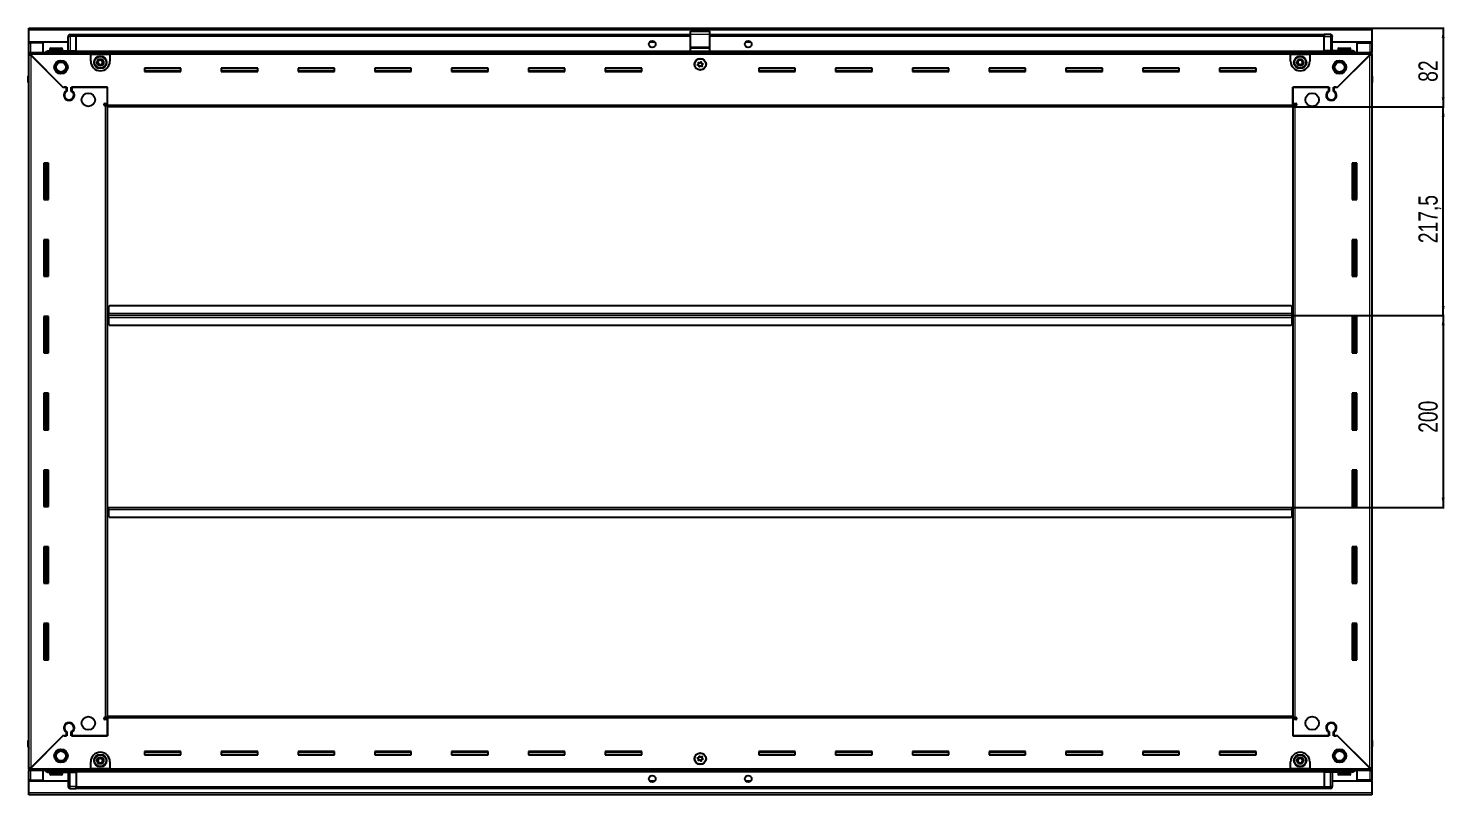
# Model space of a CAD drawing. Header units: millimetres. Extents: x 1256 to 6490, y -966 to 1998.
# Drawn here: x 5014 to 6490, y 1048 to 1847 of the extents above; entities that cross this region are included whole.
import ezdxf

# ---------------------------------------------------------------- set-up
doc = ezdxf.new("R2010")
doc.units = ezdxf.units.MM
doc.layers.add('FORMAT', color=7, linetype='Continuous')
doc.styles.add('SLDTEXTSTYLE0', font='TXT', dxfattribs={"width": 0.75})
doc.dimstyles.new('SLDDIMSTYLE0', dxfattribs={"dimtxt": 20, "dimasz": 10, "dimexe": 0, "dimexo": 0.0625, "dimgap": 5, "dimtad": 2, "dimdec": 1, "dimrnd": 1e-09, "dimzin": 12, "dimdsep": 46, "dimtxsty": 'SLDTEXTSTYLE0', "dimsah": 1, "dimcen": 0.09, "dimadec": 0, "dimazin": 3, "dimtfac": 1, "dimtofl": 0, "dimtmove": 0, "dimatfit": 3, "dimfxl": 0, "dimfrac": 2, "dimtolj": 1, "dimtzin": 12, "dimarcsym": 0})

# ---------------------------------------------------------------- blocks, each defined once
blk = doc.blocks.new('_D_6')
at = {"layer": 'FORMAT'}
for p, q in [((6414, 1846.6), (6489.5, 1846.6)), ((6488.5, 1846.6), (6488.5, 1764.6)), ((6332, 1764.6), (6489.5, 1764.6))]:
    blk.add_line(p, q, dxfattribs=at)
for points in [[(6488.5, 1846.6), (6487, 1836.6), (6490, 1836.6)], [(6488.5, 1764.6), (6490, 1774.6), (6487, 1774.6)]]:
    blk.add_solid(points, dxfattribs=at)
at = {"layer": 'FORMAT', "insert": (6462.7, 1790.8), "char_height": 20, "attachment_point": 1, "rotation": 90, "style": 'SLDTEXTSTYLE0'}
blk.add_mtext('82', dxfattribs=at)
blk = doc.blocks.new('_D_7')
at = {"layer": 'FORMAT'}
for p, q in [((6332, 1764.6), (6489.5, 1764.6)), ((6488.5, 1547.1), (6488.5, 1764.6)), ((6331, 1547.1), (6489.5, 1547.1))]:
    blk.add_line(p, q, dxfattribs=at)
for points in [[(6488.5, 1764.6), (6487, 1754.6), (6490, 1754.6)], [(6488.5, 1547.1), (6490, 1557.1), (6487, 1557.1)]]:
    blk.add_solid(points, dxfattribs=at)
at = {"layer": 'FORMAT', "insert": (6462.7, 1622.6), "char_height": 20, "attachment_point": 1, "rotation": 90, "style": 'SLDTEXTSTYLE0'}
blk.add_mtext('217,5', dxfattribs=at)
blk = doc.blocks.new('_D_8')
at = {"layer": 'FORMAT'}
for p, q in [((6331, 1547.1), (6489.5, 1547.1)), ((6488.5, 1547.1), (6488.5, 1347.1)), ((6331, 1347.1), (6489.5, 1347.1))]:
    blk.add_line(p, q, dxfattribs=at)
for points in [[(6488.5, 1547.1), (6487, 1537.1), (6490, 1537.1)], [(6488.5, 1347.1), (6490, 1357.1), (6487, 1357.1)]]:
    blk.add_solid(points, dxfattribs=at)
at = {"layer": 'FORMAT', "insert": (6462.7, 1424.9), "char_height": 20, "attachment_point": 1, "rotation": 90, "style": 'SLDTEXTSTYLE0'}
blk.add_mtext('200', dxfattribs=at)

msp = doc.modelspace()

# ---------------------------------------------------------------- linework, layer by layer
at = {"color": 7, "linetype": 'Continuous', "lineweight": 25}
for p, q in [((5015, 1844.5), (5015, 1846.6)), ((5015, 1846.6), (6414, 1846.6)), ((5015, 1832.1), (5015, 1844.5)), ((6414, 1846.6), (6414, 1844.5)), ((6414, 1844.5), (6414, 1832.1)), ((5056, 1832.1), (5015, 1832.1)), ((5015, 1831.6), (5015, 1832.1)), ((5015, 1831.6), (5017.1, 1831.6)), ((5015, 1821.35), (5015, 1831.6)), ((5016.5, 1831.6), (5016.5, 1832.1)), ((5030, 1831.6), (5017.1, 1831.6)), ((5030, 1821.35), (5030, 1831.6)), ((5056, 1823.1), (5056, 1838.1)), ((5056.68, 1839.6), (5056.68, 1839.6)), ((5058, 1840.1), (5064.5, 1840.1)), ((5058, 1840.1), (5064.5, 1840.1)), ((5064.5, 1840.1), (5064.5, 1840.1)), ((5064.5, 1840.1), (5064.5, 1840.1)), ((5064.5, 1840.1), (5064.5, 1838.1)), ((5704.5, 1839.95), (5064.5, 1839.95)), ((5064.5, 1823.1), (5064.5, 1838.1)), ((5667.37, 1832.1), (5661.63, 1832.1)), ((5704.5, 1843.6), (5724.5, 1843.6)), ((5704.5, 1840.34), (5704.5, 1843.6)), ((5704.5, 1827.19), (5704.5, 1840.34)), ((5724.5, 1840.34), (5724.5, 1843.6)), ((5724.5, 1827.19), (5724.5, 1840.34)), ((6364.5, 1839.95), (5724.5, 1839.95)), ((5767.37, 1832.1), (5761.63, 1832.1)), ((6364.5, 1840.1), (6364.5, 1840.1)), ((6371, 1840.1), (6364.5, 1840.1)), ((6371, 1840.1), (6364.5, 1840.1)), ((6364.5, 1840.1), (6364.5, 1838.1)), ((6364.5, 1823.1), (6364.5, 1838.1)), ((6373, 1838.1), (6373, 1838.1)), ((6373, 1823.1), (6373, 1838.1)), ((6414, 1832.1), (6373, 1832.1)), ((6399, 1821.35), (6399, 1831.6)), ((6399, 1831.6), (6411.9, 1831.6)), ((6411.9, 1831.6), (6414, 1831.6)), ((6412.5, 1831.6), (6412.5, 1832.1)), ((6414, 1831.6), (6414, 1832.1)), ((6414, 1831.6), (6414, 1821.35)), ((5015, 1819.85), (5015, 1821.35)), ((5015, 1821.35), (5016, 1821.35)), ((5015, 1819.35), (5015, 1819.85)), ((5015, 1819.85), (5016, 1819.85)), ((5015, 1074.85), (5015, 1819.35)), ((5016.5, 1819.35), (5015, 1819.35)), ((5016, 1819.85), (5016, 1821.35)), ((5016, 1821.35), (5079.5, 1821.35)), ((5016.6, 1819.25), (5050.5, 1785.35)), ((5051.2, 1784.65), (5017.1, 1818.75)), ((5035.5, 1823.1), (5064.5, 1823.1)), ((5037, 1825), (5037, 1823.1)), ((5037.8, 1825.8), (5049.2, 1825.8)), ((5050, 1823.1), (5050, 1825)), ((5064.42, 1821.35), (5064.5, 1823.07)), ((5064.5, 1823.1), (5064.5, 1822.6)), ((5064.5, 1821.95), (6364.5, 1821.95)), ((5079.5, 1819.25), (5079.5, 1821.35)), ((5079.5, 1821.35), (5099.5, 1821.35)), ((5079.5, 1819.85), (5099.5, 1819.85)), ((5079.5, 1812.35), (5079.5, 1819.25)), ((5099.5, 1821.35), (5099.5, 1819.25)), ((5099.5, 1821.35), (6329.5, 1821.35)), ((5099.5, 1819.25), (5099.5, 1812.35)), ((5704.5, 1826.1), (5704.5, 1827.19)), ((5704.5, 1826.1), (5724.5, 1826.1)), ((5704.5, 1822.6), (5704.5, 1826.1)), ((5704.5, 1822.6), (5724.5, 1822.6)), ((5708.5, 1822.6), (5708.5, 1821.95)), ((5711, 1821.95), (5711, 1822.6)), ((5718, 1821.95), (5718, 1822.6)), ((5720.5, 1821.95), (5720.5, 1822.6)), ((5724.5, 1826.1), (5724.5, 1827.19)), ((5724.5, 1822.6), (5724.5, 1826.1)), ((6329.5, 1819.25), (6329.5, 1821.35)), ((6329.5, 1821.35), (6349.5, 1821.35)), ((6329.5, 1819.85), (6349.5, 1819.85)), ((6329.5, 1812.35), (6329.5, 1819.25)), ((6349.5, 1821.35), (6413, 1821.35)), ((6349.5, 1821.35), (6349.5, 1819.25)), ((6349.5, 1819.25), (6349.5, 1812.35)), ((6364.5, 1823.1), (6364.5, 1822.6)), ((6393.5, 1823.1), (6364.5, 1823.1)), ((6364.5, 1823.07), (6364.57, 1821.35)), ((6411.9, 1818.75), (6377.8, 1784.65)), ((6378.5, 1785.35), (6412.4, 1819.25)), ((6379, 1825), (6379, 1823.1)), ((6379.8, 1825.8), (6391.2, 1825.8)), ((6392, 1823.1), (6392, 1825)), ((6412.5, 1819.35), (6414, 1819.35)), ((6413, 1819.85), (6413, 1821.35)), ((6413, 1821.35), (6414, 1821.35)), ((6413, 1819.85), (6414, 1819.85)), ((6414, 1819.85), (6414, 1821.35)), ((6414, 1819.85), (6414, 1819.35)), ((6414, 1819.35), (6414, 1074.85)), ((5173.5, 1805.1), (5135.5, 1805.1)), ((5135.5, 1805.1), (5135.5, 1801.6)), ((5173.5, 1802.35), (5135.5, 1802.35)), ((5135.5, 1801.6), (5173.5, 1801.6)), ((5173.5, 1801.6), (5173.5, 1805.1)), ((5253.5, 1805.1), (5215.5, 1805.1)), ((5215.5, 1805.1), (5215.5, 1801.6)), ((5253.5, 1802.35), (5215.5, 1802.35)), ((5215.5, 1801.6), (5253.5, 1801.6)), ((5253.5, 1801.6), (5253.5, 1805.1)), ((5333.5, 1805.1), (5295.5, 1805.1)), ((5295.5, 1805.1), (5295.5, 1801.6)), ((5333.5, 1802.35), (5295.5, 1802.35)), ((5295.5, 1801.6), (5333.5, 1801.6)), ((5333.5, 1801.6), (5333.5, 1805.1)), ((5413.5, 1805.1), (5375.5, 1805.1)), ((5375.5, 1805.1), (5375.5, 1801.6)), ((5413.5, 1802.35), (5375.5, 1802.35)), ((5375.5, 1801.6), (5413.5, 1801.6)), ((5413.5, 1801.6), (5413.5, 1805.1)), ((5493.5, 1805.1), (5455.5, 1805.1)), ((5455.5, 1805.1), (5455.5, 1801.6)), ((5493.5, 1802.35), (5455.5, 1802.35)), ((5455.5, 1801.6), (5493.5, 1801.6)), ((5493.5, 1801.6), (5493.5, 1805.1)), ((5573.5, 1805.1), (5535.5, 1805.1)), ((5535.5, 1805.1), (5535.5, 1801.6)), ((5573.5, 1802.35), (5535.5, 1802.35)), ((5535.5, 1801.6), (5573.5, 1801.6)), ((5573.5, 1801.6), (5573.5, 1805.1)), ((5653.5, 1805.1), (5615.5, 1805.1)), ((5615.5, 1805.1), (5615.5, 1801.6)), ((5653.5, 1802.35), (5615.5, 1802.35)), ((5615.5, 1801.6), (5653.5, 1801.6)), ((5653.5, 1801.6), (5653.5, 1805.1)), ((5813.5, 1805.1), (5775.5, 1805.1)), ((5775.5, 1805.1), (5775.5, 1801.6)), ((5813.5, 1802.35), (5775.5, 1802.35)), ((5775.5, 1801.6), (5813.5, 1801.6)), ((5813.5, 1801.6), (5813.5, 1805.1)), ((5893.5, 1805.1), (5855.5, 1805.1)), ((5855.5, 1805.1), (5855.5, 1801.6)), ((5893.5, 1802.35), (5855.5, 1802.35)), ((5855.5, 1801.6), (5893.5, 1801.6)), ((5893.5, 1801.6), (5893.5, 1805.1)), ((5973.5, 1805.1), (5935.5, 1805.1)), ((5935.5, 1805.1), (5935.5, 1801.6)), ((5973.5, 1802.35), (5935.5, 1802.35)), ((5935.5, 1801.6), (5973.5, 1801.6)), ((5973.5, 1801.6), (5973.5, 1805.1)), ((6053.5, 1805.1), (6015.5, 1805.1)), ((6015.5, 1805.1), (6015.5, 1801.6)), ((6053.5, 1802.35), (6015.5, 1802.35)), ((6015.5, 1801.6), (6053.5, 1801.6)), ((6053.5, 1801.6), (6053.5, 1805.1)), ((6133.5, 1805.1), (6095.5, 1805.1)), ((6095.5, 1805.1), (6095.5, 1801.6)), ((6133.5, 1802.35), (6095.5, 1802.35)), ((6095.5, 1801.6), (6133.5, 1801.6)), ((6133.5, 1801.6), (6133.5, 1805.1)), ((6213.5, 1805.1), (6175.5, 1805.1)), ((6175.5, 1805.1), (6175.5, 1801.6)), ((6213.5, 1802.35), (6175.5, 1802.35)), ((6175.5, 1801.6), (6213.5, 1801.6)), ((6213.5, 1801.6), (6213.5, 1805.1)), ((6293.5, 1805.1), (6255.5, 1805.1)), ((6255.5, 1805.1), (6255.5, 1801.6)), ((6293.5, 1802.35), (6255.5, 1802.35)), ((6255.5, 1801.6), (6293.5, 1801.6)), ((6293.5, 1801.6), (6293.5, 1805.1)), ((5014.5, 1796.6), (5014.5, 1790.1)), ((5014.5, 1790.1), (5014.5, 1796.6)), ((5014.5, 1790.1), (5014.5, 1790.1)), ((5015, 1790.1), (5014.5, 1790.1)), ((5014.65, 1790.1), (5014.65, 1104.1)), ((6414, 1797.93), (6414, 1797.93)), ((6414, 1790.1), (6414.5, 1790.1)), ((6414.35, 1104.1), (6414.35, 1790.1)), ((6414.5, 1796.6), (6414.5, 1790.1)), ((6414.5, 1790.1), (6414.5, 1796.6)), ((6414.5, 1790.1), (6414.5, 1790.1)), ((6414.5, 1790.1), (6414.5, 1790.1)), ((5050.5, 1785.35), (5054.7, 1785.35)), ((5051.9, 1785.35), (5051.2, 1784.65)), ((5054, 1785.35), (5051.9, 1785.35)), ((5054, 1785.35), (5054, 1781.46)), ((5054.7, 1785.35), (5054.7, 1781.07)), ((5055, 1772.49), (5055, 1771.73)), ((5059.3, 1785.35), (5097, 1785.35)), ((5059.3, 1781.07), (5059.3, 1785.35)), ((5060, 1781.46), (5060, 1785.35)), ((5097, 1785.35), (5060, 1785.35)), ((5097, 1766.7), (5097, 1785.35)), ((5097, 1768.1), (5097, 1785.35)), ((6332, 1785.35), (6369.7, 1785.35)), ((6332, 1766.7), (6332, 1785.35)), ((6332, 1785.35), (6332, 1768.1)), ((6369, 1785.35), (6332, 1785.35)), ((6369, 1785.35), (6369, 1781.46)), ((6369.7, 1785.35), (6369.7, 1781.07)), ((6374, 1772.49), (6374, 1771.73)), ((6374.3, 1785.35), (6378.5, 1785.35)), ((6374.3, 1781.07), (6374.3, 1785.35)), ((6377.1, 1785.35), (6375, 1785.35)), ((6375, 1781.46), (6375, 1785.35)), ((6377.8, 1784.65), (6377.1, 1785.35)), ((5094.15, 1768.1), (5097, 1768.1)), ((5094.9, 1766.1), (5094.15, 1766.1)), ((5094.9, 1766.1), (5097, 1766.1)), ((5097, 1767.1), (5095, 1767.1)), ((5095, 1767.1), (5095, 1766.1)), ((5097, 1764.6), (5097, 1766.7)), ((6332, 1764.6), (5097, 1764.6)), ((5097, 1129.6), (5097, 1764.6)), ((6332, 1768.1), (6334.85, 1768.1)), ((6334, 1767.1), (6332, 1767.1)), ((6332, 1766.7), (6332, 1764.6)), ((6332, 1766.1), (6334.1, 1766.1)), ((6332, 1764.6), (6332, 1129.6)), ((6334, 1766.1), (6334, 1767.1)), ((6334.85, 1766.1), (6334.1, 1766.1)), ((5035.5, 1706.1), (5030.5, 1706.1)), ((5030.5, 1706.1), (5030.5, 1668.1)), ((5032.65, 1668.1), (5032.65, 1706.1)), ((5034.44, 1668.1), (5034.44, 1706.1)), ((5034.48, 1668.1), (5034.48, 1706.1)), ((5035.5, 1668.1), (5035.5, 1706.1)), ((6393.5, 1706.1), (6393.5, 1668.1)), ((6398.5, 1706.1), (6393.5, 1706.1)), ((6394.52, 1706.1), (6394.52, 1668.1)), ((6394.56, 1706.1), (6394.56, 1668.1)), ((6396.35, 1706.1), (6396.35, 1668.1)), ((6398.5, 1668.1), (6398.5, 1706.1)), ((5030.5, 1668.1), (5035.5, 1668.1)), ((6393.5, 1668.1), (6398.5, 1668.1)), ((5035.5, 1626.1), (5030.5, 1626.1)), ((5030.5, 1626.1), (5030.5, 1588.1)), ((5032.65, 1588.1), (5032.65, 1626.1)), ((5034.44, 1588.1), (5034.44, 1626.1)), ((5034.48, 1588.1), (5034.48, 1626.1)), ((5035.5, 1588.1), (5035.5, 1626.1)), ((6393.5, 1626.1), (6393.5, 1588.1)), ((6398.5, 1626.1), (6393.5, 1626.1)), ((6394.52, 1626.1), (6394.52, 1588.1)), ((6394.56, 1626.1), (6394.56, 1588.1)), ((6396.35, 1626.1), (6396.35, 1588.1)), ((6398.5, 1588.1), (6398.5, 1626.1)), ((5030.5, 1588.1), (5035.5, 1588.1)), ((6393.5, 1588.1), (6398.5, 1588.1)), ((5098, 1549.95), (5097.75, 1549.95)), ((5097.75, 1549.95), (5097.75, 1547.1)), ((5099, 1557.1), (5098, 1556.1)), ((5098, 1556.1), (5098, 1549.2)), ((6330, 1557.1), (5099, 1557.1)), ((6331, 1556.1), (6330, 1557.1)), ((6331, 1549.2), (6331, 1556.1)), ((6331.25, 1549.95), (6331, 1549.95)), ((6331.25, 1547.1), (6331.25, 1549.95)), ((5035.5, 1546.1), (5030.5, 1546.1)), ((5030.5, 1546.1), (5030.5, 1508.1)), ((5032.65, 1508.1), (5032.65, 1546.1)), ((5034.44, 1508.1), (5034.44, 1546.1)), ((5034.48, 1508.1), (5034.48, 1546.1)), ((5035.5, 1508.1), (5035.5, 1546.1)), ((5097.75, 1547.1), (5097, 1547.1)), ((5097.75, 1547.1), (5097.75, 1544.25)), ((5097.75, 1544.25), (5098, 1544.25)), ((5098, 1547.1), (5098, 1549.2)), ((6331, 1547.1), (5098, 1547.1)), ((5098, 1545), (5098, 1547.1)), ((5098, 1545), (5098, 1538.1)), ((5098, 1538.1), (5099, 1537.1)), ((5099, 1537.1), (6330, 1537.1)), ((6330, 1537.1), (6331, 1538.1)), ((6331, 1549.2), (6331, 1547.1)), ((6331, 1547.1), (6331, 1545)), ((6331, 1538.1), (6331, 1545)), ((6331, 1544.25), (6331.25, 1544.25)), ((6332, 1547.1), (6331.25, 1547.1)), ((6331.25, 1544.25), (6331.25, 1547.1)), ((6393.5, 1546.1), (6393.5, 1508.1)), ((6398.5, 1546.1), (6393.5, 1546.1)), ((6394.52, 1546.1), (6394.52, 1508.1)), ((6394.56, 1546.1), (6394.56, 1508.1)), ((6396.35, 1546.1), (6396.35, 1508.1)), ((6398.5, 1508.1), (6398.5, 1546.1)), ((5030.5, 1508.1), (5035.5, 1508.1)), ((6393.5, 1508.1), (6398.5, 1508.1)), ((5035.5, 1466.1), (5030.5, 1466.1)), ((5030.5, 1466.1), (5030.5, 1428.1)), ((5032.65, 1428.1), (5032.65, 1466.1)), ((5034.44, 1428.1), (5034.44, 1466.1)), ((5034.48, 1428.1), (5034.48, 1466.1)), ((5035.5, 1428.1), (5035.5, 1466.1)), ((6393.5, 1466.1), (6393.5, 1428.1)), ((6398.5, 1466.1), (6393.5, 1466.1)), ((6394.52, 1466.1), (6394.52, 1428.1)), ((6394.56, 1466.1), (6394.56, 1428.1)), ((6396.35, 1466.1), (6396.35, 1428.1)), ((6398.5, 1428.1), (6398.5, 1466.1)), ((5030.5, 1428.1), (5035.5, 1428.1)), ((6393.5, 1428.1), (6398.5, 1428.1)), ((5035.5, 1386.1), (5030.5, 1386.1)), ((5030.5, 1386.1), (5030.5, 1348.1)), ((5032.65, 1348.1), (5032.65, 1386.1)), ((5034.44, 1348.1), (5034.44, 1386.1)), ((5034.48, 1348.1), (5034.48, 1386.1)), ((5035.5, 1348.1), (5035.5, 1386.1)), ((6393.5, 1386.1), (6393.5, 1348.1)), ((6398.5, 1386.1), (6393.5, 1386.1)), ((6394.52, 1386.1), (6394.52, 1348.1)), ((6394.56, 1386.1), (6394.56, 1348.1)), ((6396.35, 1386.1), (6396.35, 1348.1)), ((6398.5, 1348.1), (6398.5, 1386.1)), ((5030.5, 1348.1), (5035.5, 1348.1)), ((5097, 1347.1), (5097.75, 1347.1)), ((5097.75, 1347.1), (5097.75, 1344.25)), ((5097.75, 1344.25), (5098, 1344.25)), ((5098, 1345), (5098, 1347.1)), ((5098, 1347.1), (6331, 1347.1)), ((5098, 1345), (5098, 1338.1)), ((6331, 1347.1), (6331, 1345)), ((6331, 1338.1), (6331, 1345)), ((6331, 1344.25), (6331.25, 1344.25)), ((6331.25, 1344.25), (6331.25, 1347.1)), ((6331.25, 1347.1), (6332, 1347.1)), ((6393.5, 1348.1), (6398.5, 1348.1)), ((5098, 1338.1), (5099, 1337.1)), ((5099, 1337.1), (6330, 1337.1)), ((6330, 1337.1), (6331, 1338.1)), ((5035.5, 1306.1), (5030.5, 1306.1)), ((5030.5, 1306.1), (5030.5, 1268.1)), ((5032.65, 1268.1), (5032.65, 1306.1)), ((5034.44, 1268.1), (5034.44, 1306.1)), ((5034.48, 1268.1), (5034.48, 1306.1)), ((5035.5, 1268.1), (5035.5, 1306.1)), ((6393.5, 1306.1), (6393.5, 1268.1)), ((6398.5, 1306.1), (6393.5, 1306.1)), ((6394.52, 1306.1), (6394.52, 1268.1)), ((6394.56, 1306.1), (6394.56, 1268.1)), ((6396.35, 1306.1), (6396.35, 1268.1)), ((6398.5, 1268.1), (6398.5, 1306.1)), ((5030.5, 1268.1), (5035.5, 1268.1)), ((6393.5, 1268.1), (6398.5, 1268.1)), ((5035.5, 1226.1), (5030.5, 1226.1)), ((5030.5, 1226.1), (5030.5, 1188.1)), ((5032.65, 1188.1), (5032.65, 1226.1)), ((5034.44, 1188.1), (5034.44, 1226.1)), ((5034.48, 1188.1), (5034.48, 1226.1)), ((5035.5, 1188.1), (5035.5, 1226.1)), ((6393.5, 1226.1), (6393.5, 1188.1)), ((6398.5, 1226.1), (6393.5, 1226.1)), ((6394.52, 1226.1), (6394.52, 1188.1)), ((6394.56, 1226.1), (6394.56, 1188.1)), ((6396.35, 1226.1), (6396.35, 1188.1)), ((6398.5, 1188.1), (6398.5, 1226.1)), ((5030.5, 1188.1), (5035.5, 1188.1)), ((6393.5, 1188.1), (6398.5, 1188.1)), ((5055, 1122.48), (5055, 1121.72)), ((5094.15, 1128.1), (5094.9, 1128.1)), ((5097, 1126.1), (5094.15, 1126.1)), ((5097, 1128.1), (5094.9, 1128.1)), ((5095, 1128.1), (5095, 1127.1)), ((5095, 1127.1), (5097, 1127.1)), ((5097, 1127.5), (5097, 1129.6)), ((5097, 1129.6), (6332, 1129.6)), ((5097, 1127.5), (5097, 1108.85)), ((5097, 1108.85), (5097, 1126.1)), ((6332, 1129.6), (6332, 1127.5)), ((6334.1, 1128.1), (6332, 1128.1)), ((6332, 1127.5), (6332, 1108.85)), ((6332, 1127.1), (6334, 1127.1)), ((6332, 1126.1), (6332, 1108.85)), ((6334.85, 1126.1), (6332, 1126.1)), ((6334, 1127.1), (6334, 1128.1)), ((6334.1, 1128.1), (6334.85, 1128.1)), ((6374, 1122.48), (6374, 1121.72)), ((5050.5, 1108.85), (5016.6, 1074.95)), ((5017.1, 1075.45), (5051.2, 1109.55)), ((5054.7, 1108.85), (5050.5, 1108.85)), ((5051.2, 1109.55), (5051.9, 1108.85)), ((5051.9, 1108.85), (5054, 1108.85)), ((5054, 1112.74), (5054, 1108.85)), ((5054.7, 1113.14), (5054.7, 1108.85)), ((5059.3, 1108.85), (5059.3, 1113.14)), ((5097, 1108.85), (5059.3, 1108.85)), ((5060, 1108.85), (5060, 1112.74)), ((5060, 1108.85), (5097, 1108.85)), ((6369.7, 1108.85), (6332, 1108.85)), ((6332, 1108.85), (6369, 1108.85)), ((6369, 1112.74), (6369, 1108.85)), ((6369.7, 1113.14), (6369.7, 1108.85)), ((6374.3, 1108.85), (6374.3, 1113.14)), ((6378.5, 1108.85), (6374.3, 1108.85)), ((6375, 1108.85), (6375, 1112.74)), ((6375, 1108.85), (6377.1, 1108.85)), ((6377.1, 1108.85), (6377.8, 1109.55)), ((6377.8, 1109.55), (6411.9, 1075.45)), ((6412.4, 1074.95), (6378.5, 1108.85)), ((5014.5, 1097.6), (5014.5, 1104.1)), ((5014.5, 1104.1), (5014.5, 1104.1)), ((5014.5, 1104.1), (5014.5, 1104.1)), ((5014.5, 1104.1), (5014.5, 1097.6)), ((5015, 1104.1), (5014.5, 1104.1)), ((5015, 1096.28), (5015, 1096.28)), ((5173.5, 1092.6), (5135.5, 1092.6)), ((5135.5, 1092.6), (5135.5, 1089.1)), ((5173.5, 1089.1), (5173.5, 1092.6)), ((5253.5, 1092.6), (5215.5, 1092.6)), ((5215.5, 1092.6), (5215.5, 1089.1)), ((5253.5, 1089.1), (5253.5, 1092.6)), ((5333.5, 1092.6), (5295.5, 1092.6)), ((5295.5, 1092.6), (5295.5, 1089.1)), ((5333.5, 1089.1), (5333.5, 1092.6)), ((5413.5, 1092.6), (5375.5, 1092.6)), ((5375.5, 1092.6), (5375.5, 1089.1)), ((5413.5, 1089.1), (5413.5, 1092.6)), ((5493.5, 1092.6), (5455.5, 1092.6)), ((5455.5, 1092.6), (5455.5, 1089.1)), ((5493.5, 1089.1), (5493.5, 1092.6)), ((5573.5, 1092.6), (5535.5, 1092.6)), ((5535.5, 1092.6), (5535.5, 1089.1)), ((5573.5, 1089.1), (5573.5, 1092.6)), ((5653.5, 1092.6), (5615.5, 1092.6)), ((5615.5, 1092.6), (5615.5, 1089.1)), ((5653.5, 1089.1), (5653.5, 1092.6)), ((5813.5, 1092.6), (5775.5, 1092.6)), ((5775.5, 1092.6), (5775.5, 1089.1)), ((5813.5, 1089.1), (5813.5, 1092.6)), ((5893.5, 1092.6), (5855.5, 1092.6)), ((5855.5, 1092.6), (5855.5, 1089.1)), ((5893.5, 1089.1), (5893.5, 1092.6)), ((5973.5, 1092.6), (5935.5, 1092.6)), ((5935.5, 1092.6), (5935.5, 1089.1)), ((5973.5, 1089.1), (5973.5, 1092.6)), ((6053.5, 1092.6), (6015.5, 1092.6)), ((6015.5, 1092.6), (6015.5, 1089.1)), ((6053.5, 1089.1), (6053.5, 1092.6)), ((6133.5, 1092.6), (6095.5, 1092.6)), ((6095.5, 1092.6), (6095.5, 1089.1)), ((6133.5, 1089.1), (6133.5, 1092.6)), ((6213.5, 1092.6), (6175.5, 1092.6)), ((6175.5, 1092.6), (6175.5, 1089.1)), ((6213.5, 1089.1), (6213.5, 1092.6)), ((6293.5, 1092.6), (6255.5, 1092.6)), ((6255.5, 1092.6), (6255.5, 1089.1)), ((6293.5, 1089.1), (6293.5, 1092.6)), ((6414, 1104.1), (6414.5, 1104.1)), ((6414.5, 1104.1), (6414.5, 1104.1)), ((6414.5, 1097.6), (6414.5, 1104.1)), ((6414.5, 1104.1), (6414.5, 1097.6)), ((5079.5, 1074.95), (5079.5, 1081.85)), ((5099.5, 1081.85), (5099.5, 1074.95)), ((5135.5, 1091.85), (5173.5, 1091.85)), ((5135.5, 1089.1), (5173.5, 1089.1)), ((5215.5, 1091.85), (5253.5, 1091.85)), ((5215.5, 1089.1), (5253.5, 1089.1)), ((5295.5, 1091.85), (5333.5, 1091.85)), ((5295.5, 1089.1), (5333.5, 1089.1)), ((5375.5, 1091.85), (5413.5, 1091.85)), ((5375.5, 1089.1), (5413.5, 1089.1)), ((5455.5, 1091.85), (5493.5, 1091.85)), ((5455.5, 1089.1), (5493.5, 1089.1)), ((5535.5, 1091.85), (5573.5, 1091.85)), ((5535.5, 1089.1), (5573.5, 1089.1)), ((5615.5, 1091.85), (5653.5, 1091.85)), ((5615.5, 1089.1), (5653.5, 1089.1)), ((5775.5, 1091.85), (5813.5, 1091.85)), ((5775.5, 1089.1), (5813.5, 1089.1)), ((5855.5, 1091.85), (5893.5, 1091.85)), ((5855.5, 1089.1), (5893.5, 1089.1)), ((5935.5, 1091.85), (5973.5, 1091.85)), ((5935.5, 1089.1), (5973.5, 1089.1)), ((6015.5, 1091.85), (6053.5, 1091.85)), ((6015.5, 1089.1), (6053.5, 1089.1)), ((6095.5, 1091.85), (6133.5, 1091.85)), ((6095.5, 1089.1), (6133.5, 1089.1)), ((6175.5, 1091.85), (6213.5, 1091.85)), ((6175.5, 1089.1), (6213.5, 1089.1)), ((6255.5, 1091.85), (6293.5, 1091.85)), ((6255.5, 1089.1), (6293.5, 1089.1)), ((6329.5, 1074.95), (6329.5, 1081.85)), ((6349.5, 1081.85), (6349.5, 1074.95)), ((5015, 1074.35), (5015, 1074.85)), ((5016.5, 1074.85), (5015, 1074.85)), ((5015, 1074.35), (5015, 1072.85)), ((5016, 1074.35), (5015, 1074.35)), ((5015, 1062.6), (5015, 1072.85)), ((5016, 1072.85), (5015, 1072.85)), ((5017.1, 1062.6), (5015, 1062.6)), ((5015, 1062.1), (5015, 1062.6)), ((5016, 1074.35), (5016, 1072.85)), ((5079.5, 1072.85), (5016, 1072.85)), ((5016.5, 1062.1), (5016.5, 1062.6)), ((5017.1, 1062.6), (5030, 1062.6)), ((5030, 1062.6), (5030, 1072.85)), ((5035.5, 1071.1), (5064.5, 1071.1)), ((5037, 1071.1), (5037, 1069.2)), ((5041.57, 1068.4), (5037.8, 1068.4)), ((5049.2, 1068.4), (5041.57, 1068.4)), ((5050, 1069.2), (5050, 1071.1)), ((5056, 1071.1), (5056, 1056.1)), ((5064.5, 1071.14), (5064.42, 1072.85)), ((6364.5, 1072.25), (5064.5, 1072.25)), ((5064.5, 1071.1), (5064.5, 1071.6)), ((5064.5, 1071.1), (5064.5, 1056.1)), ((5079.5, 1072.85), (5079.5, 1074.95)), ((5099.5, 1074.35), (5079.5, 1074.35)), ((5099.5, 1072.85), (5079.5, 1072.85)), ((5099.5, 1074.95), (5099.5, 1072.85)), ((6329.5, 1072.85), (5099.5, 1072.85)), ((6329.5, 1072.85), (6329.5, 1074.95)), ((6349.5, 1074.35), (6329.5, 1074.35)), ((6349.5, 1072.85), (6329.5, 1072.85)), ((6349.5, 1074.95), (6349.5, 1072.85)), ((6413, 1072.85), (6349.5, 1072.85)), ((6364.57, 1072.85), (6364.5, 1071.14)), ((6364.5, 1071.1), (6364.5, 1071.6)), ((6393.5, 1071.1), (6364.5, 1071.1)), ((6364.5, 1071.1), (6364.5, 1056.1)), ((6373, 1071.1), (6373, 1056.1)), ((6379, 1071.1), (6379, 1069.2)), ((6386.79, 1068.4), (6379.8, 1068.4)), ((6391.2, 1068.4), (6386.79, 1068.4)), ((6392, 1069.2), (6392, 1071.1)), ((6399, 1062.6), (6399, 1072.85)), ((6411.9, 1062.6), (6399, 1062.6)), ((6414, 1062.6), (6411.9, 1062.6)), ((6412.5, 1074.85), (6414, 1074.85)), ((6412.5, 1062.1), (6412.5, 1062.6)), ((6413, 1074.35), (6413, 1072.85)), ((6414, 1074.35), (6413, 1074.35)), ((6414, 1072.85), (6413, 1072.85)), ((6414, 1074.85), (6414, 1074.35)), ((6414, 1074.35), (6414, 1072.85)), ((6414, 1072.85), (6414, 1062.6)), ((6414, 1062.1), (6414, 1062.6)), ((5015, 1049.7), (5015, 1062.1)), ((5015, 1062.1), (5056, 1062.1)), ((5015, 1047.6), (5015, 1049.7)), ((5056, 1056.1), (5056, 1056.1)), ((5058, 1054.1), (5064.5, 1054.1)), ((5058, 1054.1), (5064.5, 1054.1)), ((5064.5, 1054.1), (5064.5, 1056.1)), ((5064.5, 1054.25), (6364.5, 1054.25)), ((5064.5, 1054.1), (5064.5, 1054.1)), ((5661.63, 1062.1), (5667.37, 1062.1)), ((5761.63, 1062.1), (5767.37, 1062.1)), ((6364.5, 1054.1), (6364.5, 1056.1)), ((6371, 1054.1), (6364.5, 1054.1)), ((6364.5, 1054.1), (6364.5, 1054.1)), ((6364.5, 1054.1), (6364.5, 1054.1)), ((6371, 1054.1), (6364.5, 1054.1)), ((6372.32, 1054.6), (6372.32, 1054.6)), ((6373, 1062.1), (6414, 1062.1)), ((6414, 1062.1), (6414, 1049.7)), ((6414, 1049.7), (6414, 1047.6)), ((6414, 1047.6), (5015, 1047.6))]:
    msp.add_line(p, q, dxfattribs=at)
at = {"color": 8, "linetype": 'Continuous', "lineweight": 18}
for p, q in [((6414, 1844.5), (5015, 1844.5)), ((5017.1, 1831.6), (5017.1, 1832.1)), ((5017.1, 1821.35), (5017.1, 1831.6)), ((5056, 1838.1), (5058, 1838.1)), ((5058, 1840.1), (5058, 1838.1)), ((5058, 1838.1), (5058, 1823.1)), ((5064.5, 1838.1), (5058, 1838.1)), ((5704.5, 1837.95), (5064.5, 1837.95)), ((5704.5, 1840.34), (5724.5, 1840.34)), ((6364.5, 1837.95), (5724.5, 1837.95)), ((6364.5, 1838.1), (6371, 1838.1)), ((6371, 1840.1), (6371, 1838.1)), ((6373, 1838.1), (6371, 1838.1)), ((6371, 1838.1), (6371, 1823.1)), ((6411.9, 1832.1), (6411.9, 1831.6)), ((6411.9, 1831.6), (6411.9, 1821.35)), ((5079.5, 1819.25), (5016.6, 1819.25)), ((5017.1, 1818.75), (5017.1, 1075.45)), ((5037, 1825), (5050, 1825)), ((5704.5, 1822.6), (5064.5, 1822.6)), ((6364.5, 1821.37), (5064.5, 1821.37)), ((5079.5, 1819.25), (5099.5, 1819.25)), ((6329.5, 1819.25), (5099.5, 1819.25)), ((5704.5, 1827.19), (5724.5, 1827.19)), ((5710.5, 1821.95), (5710.5, 1822.6)), ((5718.5, 1821.95), (5718.5, 1822.6)), ((6364.5, 1822.6), (5724.5, 1822.6)), ((6329.5, 1819.25), (6349.5, 1819.25)), ((6412.4, 1819.25), (6349.5, 1819.25)), ((6379, 1825), (6392, 1825)), ((6411.9, 1075.45), (6411.9, 1818.75)), ((5015, 1796.6), (5014.5, 1796.6)), ((6414, 1796.6), (6414.5, 1796.6)), ((5094.9, 1128.1), (5094.9, 1766.1)), ((5097, 1766.7), (6332, 1766.7)), ((6334.1, 1766.1), (6334.1, 1128.1)), ((5032, 1706.1), (5032, 1668.1)), ((5033.23, 1706.1), (5033.23, 1668.1)), ((6395.76, 1668.1), (6395.76, 1706.1)), ((6397, 1668.1), (6397, 1706.1)), ((5032, 1626.1), (5032, 1588.1)), ((5033.23, 1626.1), (5033.23, 1588.1)), ((6395.76, 1588.1), (6395.76, 1626.1)), ((6397, 1588.1), (6397, 1626.1)), ((5032, 1546.1), (5032, 1508.1)), ((5033.23, 1546.1), (5033.23, 1508.1)), ((6331, 1549.2), (5098, 1549.2)), ((5098, 1545), (6331, 1545)), ((6395.76, 1508.1), (6395.76, 1546.1)), ((6397, 1508.1), (6397, 1546.1)), ((5032, 1466.1), (5032, 1428.1)), ((5033.23, 1466.1), (5033.23, 1428.1)), ((6395.76, 1428.1), (6395.76, 1466.1)), ((6397, 1428.1), (6397, 1466.1)), ((5032, 1386.1), (5032, 1348.1)), ((5033.23, 1386.1), (5033.23, 1348.1)), ((6395.76, 1348.1), (6395.76, 1386.1)), ((6397, 1348.1), (6397, 1386.1)), ((5098, 1345), (6331, 1345)), ((5032, 1306.1), (5032, 1268.1)), ((5033.23, 1306.1), (5033.23, 1268.1)), ((6395.76, 1268.1), (6395.76, 1306.1)), ((6397, 1268.1), (6397, 1306.1)), ((5032, 1226.1), (5032, 1188.1)), ((5033.23, 1226.1), (5033.23, 1188.1)), ((6395.76, 1188.1), (6395.76, 1226.1)), ((6397, 1188.1), (6397, 1226.1)), ((6332, 1127.5), (5097, 1127.5)), ((5015, 1097.6), (5014.5, 1097.6)), ((6414, 1097.6), (6414.5, 1097.6)), ((5016.6, 1074.95), (5079.5, 1074.95)), ((5017.1, 1062.6), (5017.1, 1072.85)), ((5017.1, 1062.1), (5017.1, 1062.6)), ((5041.3, 1069.2), (5037, 1069.2)), ((5050, 1069.2), (5041.3, 1069.2)), ((5058, 1056.1), (5058, 1071.1)), ((5064.5, 1072.84), (6364.5, 1072.84)), ((5064.5, 1071.6), (6364.5, 1071.6)), ((5099.5, 1074.95), (5079.5, 1074.95)), ((5099.5, 1074.95), (6329.5, 1074.95)), ((6349.5, 1074.95), (6329.5, 1074.95)), ((6349.5, 1074.95), (6412.4, 1074.95)), ((6371, 1056.1), (6371, 1071.1)), ((6386.97, 1069.2), (6379, 1069.2)), ((6392, 1069.2), (6386.97, 1069.2)), ((6411.9, 1072.85), (6411.9, 1062.6)), ((6411.9, 1062.6), (6411.9, 1062.1)), ((6414, 1049.7), (5015, 1049.7)), ((5056, 1056.1), (5058, 1056.1)), ((5058, 1054.1), (5058, 1056.1)), ((5064.5, 1056.1), (5058, 1056.1)), ((5064.5, 1056.25), (6364.5, 1056.25)), ((6364.5, 1056.1), (6371, 1056.1)), ((6373, 1056.1), (6371, 1056.1)), ((6371, 1054.1), (6371, 1056.1))]:
    msp.add_line(p, q, dxfattribs=at)
at = {"color": 7, "linetype": 'Continuous', "lineweight": 25, "flags": 128}
msp.add_lwpolyline([(6372.85, 1838.86), (6372.96, 1838.49), (6373, 1838.1)], dxfattribs=at)
at = {"color": 7, "linetype": 'Continuous', "lineweight": 25}
for centre, radius in [((5664.5, 1830.1), 3.5), ((5764.5, 1830.1), 3.5), ((5089.5, 1811.1), 6.5), ((5714.5, 1809.1), 6), ((6339.5, 1811.1), 6.5), ((5048.5, 1806.1), 7), ((5048.5, 1806.1), 6.03), ((5048.5, 1806.1), 5.1), ((5089.5, 1811.1), 3.46), ((5714.5, 1808.95), 5.79), ((5714.5, 1808.95), 1.85), ((6339.5, 1811.1), 3.46), ((6380.5, 1806.1), 7), ((6380.5, 1806.1), 6.03), ((6380.5, 1806.1), 5.1), ((5077, 1772.1), 7), ((6352, 1772.1), 7), ((5077, 1122.1), 7), ((6352, 1122.1), 7), ((5048.5, 1088.1), 7), ((5048.5, 1088.1), 6.03), ((5048.5, 1088.1), 5.1), ((6380.5, 1088.1), 7), ((6380.5, 1088.1), 6.02), ((6380.5, 1088.1), 5.1), ((5089.5, 1083.1), 6.5), ((5089.5, 1083.1), 3.46), ((5714.5, 1085.1), 6), ((5714.5, 1085.25), 5.79), ((5714.5, 1085.25), 1.85), ((6339.5, 1083.1), 6.5), ((6339.5, 1083.1), 3.46), ((5664.5, 1064.1), 3.5), ((5764.5, 1064.1), 3.5)]:
    msp.add_circle(centre, radius, dxfattribs=at)
at = {"color": 8, "linetype": 'Continuous', "lineweight": 18}
for centre in [(5089.5, 1811.1), (6339.5, 1811.1), (5089.5, 1083.1), (6339.5, 1083.1)]:
    msp.add_circle(centre, 5.7, dxfattribs=at)
at = {"color": 7, "linetype": 'Continuous', "lineweight": 25}
for centre, radius, start, end in [((5058, 1838.1), 2, 90, 180), ((5058, 1838.1), 2, 90, 131.40962), ((6371, 1838.1), 2, 0, 90), ((5037.8, 1825), 0.8, 90, 180), ((5049.2, 1825), 0.8, 0, 90), ((5055.8, 1823.3), 0.2, 270, 0), ((6373.2, 1823.3), 0.2, 180, 270), ((6379.8, 1825), 0.8, 90, 180), ((6391.2, 1825), 0.8, 0, 90), ((5089.5, 1812.35), 10, 180, 270), ((5089.5, 1811.1), 2.5, 134.01559, 194.01559), ((5089.5, 1811.1), 2.5, 194.01559, 254.01559), ((5089.5, 1811.1), 2.5, 74.01559, 134.01559), ((5089.5, 1811.1), 2.5, 254.01559, 314.01559), ((5089.5, 1812.35), 10, 270, 0), ((5089.5, 1811.1), 2.5, 14.01559, 74.01559), ((5089.5, 1811.1), 2.5, 314.01559, 14.01559), ((6339.5, 1812.35), 10, 180, 270), ((6339.5, 1811.1), 2.5, 160.11158, 220.11158), ((6339.5, 1811.1), 2.5, 100.11158, 160.11158), ((6339.5, 1811.1), 2.5, 220.11158, 280.11158), ((6339.5, 1811.1), 2.5, 40.11158, 100.11158), ((6339.5, 1812.35), 10, 270, 0), ((6339.5, 1811.1), 2.5, 280.11158, 340.11158), ((6339.5, 1811.1), 2.5, 340.11158, 40.11158), ((5016.5, 1796.6), 2, 138.59038, 180), ((6412.5, 1796.6), 2, 360, 41.40962), ((6412.5, 1796.6), 2, 0, 41.40962), ((5057, 1776.85), 5.5, 123.05573, 56.94427), ((5057, 1776.85), 4.8, 118.63099, 61.36901), ((6372, 1776.85), 5.5, 123.05573, 56.94427), ((6372, 1776.85), 4.8, 118.63099, 61.36901), ((5094.15, 1767.1), 1, 90, 270), ((6334.85, 1767.1), 1, 270, 90), ((5057, 1117.35), 5.5, 303.05573, 236.94427), ((5057, 1117.35), 4.8, 298.63099, 241.36901), ((5094.15, 1127.1), 1, 90, 270), ((6334.85, 1127.1), 1, 270, 90), ((6372, 1117.35), 5.5, 303.05573, 236.94427), ((6372, 1117.35), 4.8, 298.63099, 241.36901), ((5016.5, 1097.6), 2, 180, 199.56674), ((5016.5, 1097.6), 2, 180, 221.39416), ((5016.5, 1097.6), 2, 213.78451, 221.40962), ((6412.5, 1097.6), 2, 318.57492, 360), ((6412.5, 1097.6), 2, 318.59038, 0), ((5089.5, 1081.85), 10, 90, 180), ((5089.5, 1083.1), 2.5, 127.47401, 187.47401), ((5089.5, 1083.1), 2.5, 187.47401, 247.47401), ((5089.5, 1083.1), 2.5, 67.47401, 127.47401), ((5089.5, 1083.1), 2.5, 247.47401, 307.47401), ((5089.5, 1081.85), 10, 0, 90), ((5089.5, 1083.1), 2.5, 7.47401, 67.47401), ((5089.5, 1083.1), 2.5, 307.47401, 7.47401), ((6339.5, 1081.85), 10, 90, 180), ((6339.5, 1083.1), 2.5, 147.04236, 207.04236), ((6339.5, 1083.1), 2.5, 207.04236, 267.04236), ((6339.5, 1083.1), 2.5, 87.04236, 147.04236), ((6339.5, 1083.1), 2.5, 267.04236, 327.04236), ((6339.5, 1081.85), 10, 0, 90), ((6339.5, 1083.1), 2.5, 27.04236, 87.04236), ((6339.5, 1083.1), 2.5, 327.04236, 27.04236), ((5037.8, 1069.2), 0.8, 180, 270), ((5049.2, 1069.2), 0.8, 270, 0), ((5055.8, 1070.9), 0.2, 0, 90), ((6373.2, 1070.9), 0.2, 90, 180), ((6379.8, 1069.2), 0.8, 180, 270), ((6391.2, 1069.2), 0.8, 270, 0), ((5058, 1056.1), 2, 180, 270), ((5058, 1056.1), 2, 180, 270), ((6371, 1056.1), 2, 270, 0), ((6371, 1056.1), 2, 311.40962, 360)]:
    msp.add_arc(centre, radius, start, end, dxfattribs=at)
for points, knots in [([(5015, 1819.35), (5015.02, 1819.31), (5015.08, 1819.22), (5015.47, 1819.09), (5016.03, 1818.95), (5016.61, 1818.84), (5016.97, 1818.78), (5017.1, 1818.75)], [0, 0, 0, 0, 0.2302553, 0.4485219, 0.6667858, 0.8850496, 1, 1, 1, 1]), ([(5016.6, 1819.25), (5016.55, 1819.51), (5016.46, 1820), (5016.33, 1820.64), (5016.2, 1821.11), (5016.09, 1821.33), (5016.02, 1821.35), (5016, 1821.35)], [0, 0, 0, 0, 0.2302553, 0.4485219, 0.6667858, 0.8850496, 1, 1, 1, 1]), ([(5032.28, 1821.35), (5032.4, 1821.55), (5032.79, 1822.2), (5033.94, 1822.91), (5034.98, 1823.04), (5035.5, 1823.1)], [0, 0, 0, 0, 0.1822499, 0.5911249, 1, 1, 1, 1]), ([(5064.5, 1823.1), (5064.5, 1823.07), (5064.5, 1822.99), (5064.5, 1822.37), (5064.5, 1821.81), (5064.5, 1821.44), (5064.5, 1821.43)], [0, 0, 0, 0, 0.3302672, 0.6605344, 0.9908016, 1, 1, 1, 1]), ([(6364.5, 1823.1), (6364.5, 1823.07), (6364.5, 1822.99), (6364.5, 1822.37), (6364.5, 1821.81), (6364.5, 1821.44), (6364.5, 1821.43)], [0, 0, 0, 0, 0.3302662, 0.6605324, 0.9907986, 1, 1, 1, 1]), ([(6396.71, 1821.35), (6396.59, 1821.55), (6396.21, 1822.2), (6395.05, 1822.91), (6394.02, 1823.04), (6393.5, 1823.1)], [0, 0, 0, 0, 0.1822499, 0.5911249, 1, 1, 1, 1]), ([(6411.9, 1818.75), (6412.15, 1818.8), (6412.64, 1818.89), (6413.29, 1819.02), (6413.75, 1819.15), (6413.97, 1819.27), (6413.99, 1819.33), (6414, 1819.35)], [0, 0, 0, 0, 0.2302553, 0.4485219, 0.6667858, 0.8850496, 1, 1, 1, 1]), ([(6413, 1821.35), (6412.95, 1821.33), (6412.86, 1821.28), (6412.73, 1820.88), (6412.6, 1820.32), (6412.49, 1819.75), (6412.42, 1819.38), (6412.4, 1819.25)], [0, 0, 0, 0, 0.2302553, 0.4485219, 0.6667858, 0.8850496, 1, 1, 1, 1]), ([(5086.72, 1811.9), (5087.09, 1812.26), (5087.79, 1812.93), (5088.48, 1813.59), (5088.8, 1813.91)], [0, 0, 0, 0, 0.5346859, 1, 1, 1, 1]), ([(5087.42, 1809.1), (5087.34, 1809.43), (5087.14, 1810.23), (5086.9, 1811.2), (5086.75, 1811.78), (5086.72, 1811.9)], [0, 0, 0, 0, 0.3629006, 0.8668753, 1, 1, 1, 1]), ([(5090.2, 1808.3), (5089.7, 1808.45), (5088.77, 1808.71), (5087.85, 1808.98), (5087.42, 1809.1)], [0, 0, 0, 0, 0.5346859, 1, 1, 1, 1]), ([(5088.8, 1813.91), (5089.29, 1813.76), (5090.22, 1813.5), (5091.14, 1813.23), (5091.57, 1813.11)], [0, 0, 0, 0, 0.5346859, 1, 1, 1, 1]), ([(5092.27, 1810.31), (5091.9, 1809.95), (5091.21, 1809.28), (5090.52, 1808.61), (5090.2, 1808.3)], [0, 0, 0, 0, 0.5346859, 1, 1, 1, 1]), ([(5091.57, 1813.11), (5091.6, 1812.99), (5091.75, 1812.41), (5091.99, 1811.44), (5092.19, 1810.64), (5092.27, 1810.31)], [0, 0, 0, 0, 0.1331247, 0.6370994, 1, 1, 1, 1]), ([(5712.61, 1811.03), (5712.61, 1811.02), (5712.59, 1810.99), (5712.58, 1810.94), (5712.59, 1810.79), (5712.69, 1810.42), (5712.83, 1809.89), (5712.66, 1809.28), (5712.3, 1808.91), (5712, 1808.66), (5711.82, 1808.5), (5711.77, 1808.42), (5711.76, 1808.38), (5711.76, 1808.35), (5711.78, 1808.32), (5711.83, 1808.27), (5712.08, 1808.18), (5712.55, 1808.07), (5713.18, 1807.76), (5713.44, 1807.09), (5713.5, 1806.62), (5713.57, 1806.36), (5713.61, 1806.31), (5713.64, 1806.29), (5713.67, 1806.28), (5713.7, 1806.29), (5713.74, 1806.3), (5713.81, 1806.35), (5713.98, 1806.5), (5714.25, 1806.77), (5714.65, 1807.09), (5715.28, 1807.2), (5715.79, 1807.01), (5716.15, 1806.88), (5716.3, 1806.86), (5716.36, 1806.87), (5716.39, 1806.88), (5716.41, 1806.92), (5716.42, 1806.97), (5716.41, 1807.12), (5716.31, 1807.49), (5716.17, 1808.01), (5716.34, 1808.62), (5716.7, 1809), (5717, 1809.25), (5717.17, 1809.41), (5717.23, 1809.49), (5717.24, 1809.53), (5717.23, 1809.56), (5717.22, 1809.59), (5717.16, 1809.63), (5716.91, 1809.73), (5716.45, 1809.84), (5715.81, 1810.15), (5715.56, 1810.81), (5715.5, 1811.29), (5715.43, 1811.54), (5715.38, 1811.6), (5715.36, 1811.62), (5715.33, 1811.63), (5715.29, 1811.62), (5715.25, 1811.6), (5715.18, 1811.56), (5715.01, 1811.41), (5714.75, 1811.14), (5714.34, 1810.82), (5713.72, 1810.71), (5713.21, 1810.89), (5712.84, 1811.03), (5712.7, 1811.05), (5712.64, 1811.04), (5712.62, 1811.03), (5712.61, 1811.03)], [0, 0, 0, 0, 0.0020087, 0.00442, 0.0093647, 0.0255282, 0.0677053, 0.0957862, 0.1246456, 0.1503415, 0.1605194, 0.1633943, 0.1656965, 0.1672448, 0.1688741, 0.1707699, 0.1786058, 0.2119941, 0.2499945, 0.2879948, 0.3213831, 0.329219, 0.3311148, 0.3327441, 0.3342924, 0.3362166, 0.3385353, 0.3413178, 0.349662, 0.3753578, 0.4042173, 0.4322982, 0.4744753, 0.4906388, 0.4966691, 0.49844, 0.5, 0.5020087, 0.50442, 0.5093647, 0.5255282, 0.5677053, 0.5957862, 0.6246456, 0.6503415, 0.6605194, 0.6633943, 0.6656965, 0.6672448, 0.6688741, 0.6707699, 0.6786058, 0.7119941, 0.7499945, 0.7879948, 0.8213831, 0.829219, 0.8311148, 0.8327441, 0.8342924, 0.8362166, 0.8385353, 0.8413178, 0.849662, 0.8753578, 0.9042173, 0.9322982, 0.9744753, 0.9906388, 0.9966691, 0.99844, 1, 1, 1, 1]), ([(6336.66, 1810.6), (6336.7, 1810.72), (6336.9, 1811.28), (6337.24, 1812.21), (6337.52, 1812.99), (6337.64, 1813.31)], [0, 0, 0, 0, 0.1331247, 0.6370994, 1, 1, 1, 1]), ([(6338.52, 1808.39), (6338.18, 1808.78), (6337.56, 1809.52), (6336.94, 1810.26), (6336.66, 1810.6)], [0, 0, 0, 0, 0.5346859, 1, 1, 1, 1]), ([(6337.64, 1813.31), (6338.15, 1813.4), (6339.1, 1813.57), (6340.04, 1813.74), (6340.48, 1813.82)], [0, 0, 0, 0, 0.5346859, 1, 1, 1, 1]), ([(6341.36, 1808.9), (6340.85, 1808.81), (6339.9, 1808.64), (6338.96, 1808.47), (6338.52, 1808.39)], [0, 0, 0, 0, 0.5346859, 1, 1, 1, 1]), ([(6340.48, 1813.82), (6340.81, 1813.42), (6341.43, 1812.69), (6342.05, 1811.95), (6342.34, 1811.61)], [0, 0, 0, 0, 0.5346859, 1, 1, 1, 1]), ([(6342.34, 1811.61), (6342.22, 1811.29), (6341.94, 1810.51), (6341.6, 1809.58), (6341.4, 1809.01), (6341.36, 1808.9)], [0, 0, 0, 0, 0.3629006, 0.8668753, 1, 1, 1, 1]), ([(5086.83, 1084.21), (5086.93, 1084.29), (5087.41, 1084.65), (5088.2, 1085.26), (5088.85, 1085.76), (5089.12, 1085.97)], [0, 0, 0, 0, 0.1331247, 0.6370994, 1, 1, 1, 1]), ([(5087.21, 1081.35), (5087.14, 1081.86), (5087.01, 1082.82), (5086.89, 1083.77), (5086.83, 1084.21)], [0, 0, 0, 0, 0.53468586, 1, 1, 1, 1]), ([(5089.87, 1080.24), (5089.4, 1080.44), (5088.51, 1080.81), (5087.62, 1081.18), (5087.21, 1081.35)], [0, 0, 0, 0, 0.5346859, 1, 1, 1, 1]), ([(5089.12, 1085.97), (5089.6, 1085.77), (5090.49, 1085.4), (5091.38, 1085.03), (5091.79, 1084.86)], [0, 0, 0, 0, 0.5346859, 1, 1, 1, 1]), ([(5092.16, 1082), (5091.89, 1081.79), (5091.24, 1081.29), (5090.45, 1080.68), (5089.97, 1080.32), (5089.87, 1080.24)], [0, 0, 0, 0, 0.3629006, 0.8668753, 1, 1, 1, 1]), ([(5091.79, 1084.86), (5091.86, 1084.35), (5091.98, 1083.39), (5092.11, 1082.44), (5092.16, 1082)], [0, 0, 0, 0, 0.5346859, 1, 1, 1, 1]), ([(5712.61, 1083.18), (5712.62, 1083.18), (5712.65, 1083.16), (5712.71, 1083.16), (5712.85, 1083.18), (5713.21, 1083.32), (5713.72, 1083.5), (5714.34, 1083.39), (5714.75, 1083.07), (5715.02, 1082.79), (5715.2, 1082.63), (5715.28, 1082.59), (5715.33, 1082.58), (5715.36, 1082.59), (5715.38, 1082.61), (5715.43, 1082.66), (5715.5, 1082.92), (5715.56, 1083.39), (5715.81, 1084.06), (5716.45, 1084.37), (5716.91, 1084.48), (5717.16, 1084.57), (5717.22, 1084.62), (5717.23, 1084.65), (5717.24, 1084.68), (5717.23, 1084.71), (5717.21, 1084.75), (5717.16, 1084.82), (5716.99, 1084.97), (5716.7, 1085.21), (5716.34, 1085.58), (5716.17, 1086.19), (5716.31, 1086.72), (5716.41, 1087.1), (5716.42, 1087.25), (5716.4, 1087.3), (5716.38, 1087.33), (5716.35, 1087.35), (5716.29, 1087.35), (5716.15, 1087.33), (5715.79, 1087.19), (5715.28, 1087.01), (5714.65, 1087.12), (5714.25, 1087.44), (5713.97, 1087.72), (5713.8, 1087.88), (5713.71, 1087.92), (5713.67, 1087.93), (5713.64, 1087.92), (5713.61, 1087.9), (5713.57, 1087.84), (5713.5, 1087.59), (5713.44, 1087.11), (5713.18, 1086.45), (5712.55, 1086.14), (5712.08, 1086.03), (5711.83, 1085.93), (5711.78, 1085.89), (5711.76, 1085.86), (5711.76, 1085.83), (5711.77, 1085.79), (5711.79, 1085.76), (5711.84, 1085.69), (5712.01, 1085.54), (5712.3, 1085.3), (5712.66, 1084.92), (5712.83, 1084.31), (5712.69, 1083.79), (5712.59, 1083.41), (5712.58, 1083.26), (5712.59, 1083.21), (5712.61, 1083.19), (5712.61, 1083.18)], [0, 0, 0, 0, 0.0020087, 0.00442, 0.0093647, 0.0255282, 0.0677053, 0.0957862, 0.1246456, 0.1503415, 0.1605194, 0.1633943, 0.1656965, 0.1672448, 0.1688741, 0.1707699, 0.1786058, 0.2119941, 0.2499945, 0.2879948, 0.3213831, 0.329219, 0.3311148, 0.3327441, 0.3342924, 0.3362166, 0.3385353, 0.3413178, 0.349662, 0.3753578, 0.4042173, 0.4322982, 0.4744753, 0.4906388, 0.4966691, 0.49844, 0.5, 0.5020087, 0.50442, 0.5093647, 0.5255282, 0.5677053, 0.5957862, 0.6246456, 0.6503415, 0.6605194, 0.6633943, 0.6656965, 0.6672448, 0.6688741, 0.6707699, 0.6786058, 0.7119941, 0.7499945, 0.7879948, 0.8213831, 0.829219, 0.8311148, 0.8327441, 0.8342924, 0.8362166, 0.8385353, 0.8413178, 0.849662, 0.8753578, 0.9042173, 0.9322982, 0.9744753, 0.9906388, 0.9966691, 0.99844, 1, 1, 1, 1]), ([(6336.62, 1083.25), (6336.9, 1083.69), (6337.42, 1084.5), (6337.94, 1085.3), (6338.19, 1085.68)], [0, 0, 0, 0, 0.5346859, 1, 1, 1, 1]), ([(6337.93, 1080.68), (6337.69, 1081.14), (6337.25, 1082), (6336.82, 1082.86), (6336.62, 1083.25)], [0, 0, 0, 0, 0.5346859, 1, 1, 1, 1]), ([(6340.81, 1080.53), (6340.47, 1080.55), (6339.64, 1080.59), (6338.65, 1080.64), (6338.05, 1080.68), (6337.93, 1080.68)], [0, 0, 0, 0, 0.3629006, 0.8668753, 1, 1, 1, 1]), ([(6338.19, 1085.68), (6338.31, 1085.67), (6338.91, 1085.64), (6339.9, 1085.59), (6340.72, 1085.54), (6341.07, 1085.53)], [0, 0, 0, 0, 0.1331247, 0.6370994, 1, 1, 1, 1]), ([(6342.38, 1082.96), (6342.1, 1082.52), (6341.58, 1081.71), (6341.05, 1080.91), (6340.81, 1080.53)], [0, 0, 0, 0, 0.5346859, 1, 1, 1, 1]), ([(6341.07, 1085.53), (6341.3, 1085.07), (6341.74, 1084.21), (6342.18, 1083.35), (6342.38, 1082.96)], [0, 0, 0, 0, 0.5346859, 1, 1, 1, 1]), ([(5017.1, 1075.45), (5016.84, 1075.41), (5016.35, 1075.32), (5015.71, 1075.19), (5015.24, 1075.05), (5015.02, 1074.94), (5015, 1074.88), (5015, 1074.85)], [0, 0, 0, 0, 0.2302553, 0.4485219, 0.6667858, 0.8850496, 1, 1, 1, 1]), ([(5016, 1072.85), (5016.04, 1072.88), (5016.13, 1072.93), (5016.27, 1073.33), (5016.4, 1073.88), (5016.51, 1074.46), (5016.58, 1074.83), (5016.6, 1074.95)], [0, 0, 0, 0, 0.2302553, 0.4485219, 0.6667858, 0.8850496, 1, 1, 1, 1]), ([(5032.28, 1072.85), (5032.4, 1072.65), (5032.79, 1072.01), (5033.94, 1071.3), (5034.98, 1071.17), (5035.5, 1071.1)], [0, 0, 0, 0, 0.1822499, 0.5911249, 1, 1, 1, 1]), ([(5064.5, 1071.1), (5064.5, 1071.14), (5064.5, 1071.22), (5064.5, 1071.84), (5064.5, 1072.41), (5064.5, 1072.81), (5064.5, 1072.84)], [0, 0, 0, 0, 0.32427882, 0.64855764, 0.97283646, 1, 1, 1, 1]), ([(6364.5, 1071.1), (6364.5, 1071.14), (6364.5, 1071.22), (6364.5, 1071.84), (6364.5, 1072.41), (6364.5, 1072.81), (6364.5, 1072.84)], [0, 0, 0, 0, 0.3242788, 0.6485576, 0.9728365, 1, 1, 1, 1]), ([(6396.71, 1072.85), (6396.59, 1072.65), (6396.21, 1072.01), (6395.05, 1071.3), (6394.02, 1071.17), (6393.5, 1071.1)], [0, 0, 0, 0, 0.1822499, 0.5911249, 1, 1, 1, 1]), ([(6414, 1074.85), (6413.97, 1074.9), (6413.92, 1074.99), (6413.53, 1075.12), (6412.97, 1075.25), (6412.39, 1075.37), (6412.02, 1075.43), (6411.9, 1075.45)], [0, 0, 0, 0, 0.2302553, 0.4485219, 0.6667858, 0.8850496, 1, 1, 1, 1]), ([(6412.4, 1074.95), (6412.44, 1074.7), (6412.53, 1074.21), (6412.67, 1073.57), (6412.8, 1073.1), (6412.91, 1072.88), (6412.98, 1072.86), (6413, 1072.85)], [0, 0, 0, 0, 0.2302553, 0.4485219, 0.6667858, 0.8850496, 1, 1, 1, 1])]:
    msp.add_open_spline(points, degree=3, knots=knots, dxfattribs=at)
for points in [[(5016.6, 1819.25), (5016.55, 1819.33), (5016.45, 1819.49), (5016.3, 1819.69), (5016.15, 1819.83), (5016.05, 1819.85), (5016, 1819.85)], [(5016.5, 1819.35), (5016.51, 1819.3), (5016.53, 1819.2), (5016.66, 1819.05), (5016.86, 1818.9), (5017.02, 1818.8), (5017.1, 1818.75)], [(6411.9, 1818.75), (6411.98, 1818.8), (6412.13, 1818.9), (6412.33, 1819.05), (6412.47, 1819.2), (6412.49, 1819.3), (6412.5, 1819.35)], [(6413, 1819.85), (6412.95, 1819.85), (6412.85, 1819.83), (6412.7, 1819.69), (6412.55, 1819.49), (6412.45, 1819.33), (6412.4, 1819.25)], [(5016, 1074.35), (5016.05, 1074.36), (5016.15, 1074.38), (5016.3, 1074.52), (5016.45, 1074.72), (5016.55, 1074.88), (5016.6, 1074.95)], [(5017.1, 1075.45), (5017.02, 1075.4), (5016.86, 1075.3), (5016.66, 1075.15), (5016.53, 1075), (5016.51, 1074.9), (5016.5, 1074.85)], [(6412.5, 1074.85), (6412.49, 1074.9), (6412.47, 1075), (6412.33, 1075.15), (6412.13, 1075.3), (6411.98, 1075.4), (6411.9, 1075.45)], [(6412.4, 1074.95), (6412.45, 1074.88), (6412.55, 1074.72), (6412.7, 1074.52), (6412.85, 1074.38), (6412.95, 1074.36), (6413, 1074.35)]]:
    msp.add_open_spline(points, degree=3, dxfattribs=at)
at = {"color": 8, "linetype": 'Continuous', "lineweight": 18}
for points in [[(5035.5, 1823.1), (5035.5, 1823.06), (5035.5, 1822.99), (5035.5, 1822.55), (5035.5, 1822.09), (5035.5, 1821.68), (5035.5, 1821.41), (5035.5, 1821.35)], [(6393.5, 1823.1), (6393.5, 1823.06), (6393.5, 1822.99), (6393.5, 1822.55), (6393.5, 1822.09), (6393.5, 1821.68), (6393.5, 1821.41), (6393.5, 1821.35)], [(5035.5, 1071.1), (5035.5, 1071.15), (5035.5, 1071.22), (5035.5, 1071.66), (5035.5, 1072.11), (5035.5, 1072.53), (5035.5, 1072.8), (5035.5, 1072.85)], [(6393.5, 1071.1), (6393.5, 1071.15), (6393.5, 1071.22), (6393.5, 1071.66), (6393.5, 1072.11), (6393.5, 1072.53), (6393.5, 1072.8), (6393.5, 1072.85)]]:
    msp.add_open_spline(points, degree=3, knots=[0, 0, 0, 0, 0.3597529, 0.5534142, 0.7511852, 0.9489563, 1, 1, 1, 1], dxfattribs=at)

# ---------------------------------------------------------------- dimensions: what is measured, and where the dimension line sits
at = {"layer": 'FORMAT'}
for base, p1, p2, picture, middle in [((6488.5, 1764.6), (6414, 1846.6), (6332, 1764.6), '_D_6', (6488.5, 1805.6)), ((6488.5, 1764.6), (6331, 1547.1), (6332, 1764.6), '_D_7', (6488.5, 1655.85)), ((6488.5, 1347.1), (6331, 1547.1), (6331, 1347.1), '_D_8', (6488.5, 1447.1))]:
    dim = msp.add_linear_dim(base=base, p1=p1, p2=p2, angle=90, dimstyle='SLDDIMSTYLE0', dxfattribs=at)
    dim.commit()
    dim.dimension.update_dxf_attribs({"geometry": picture, "text_midpoint": middle, "dimtype": 160})

doc.saveas('drawing.dxf')
